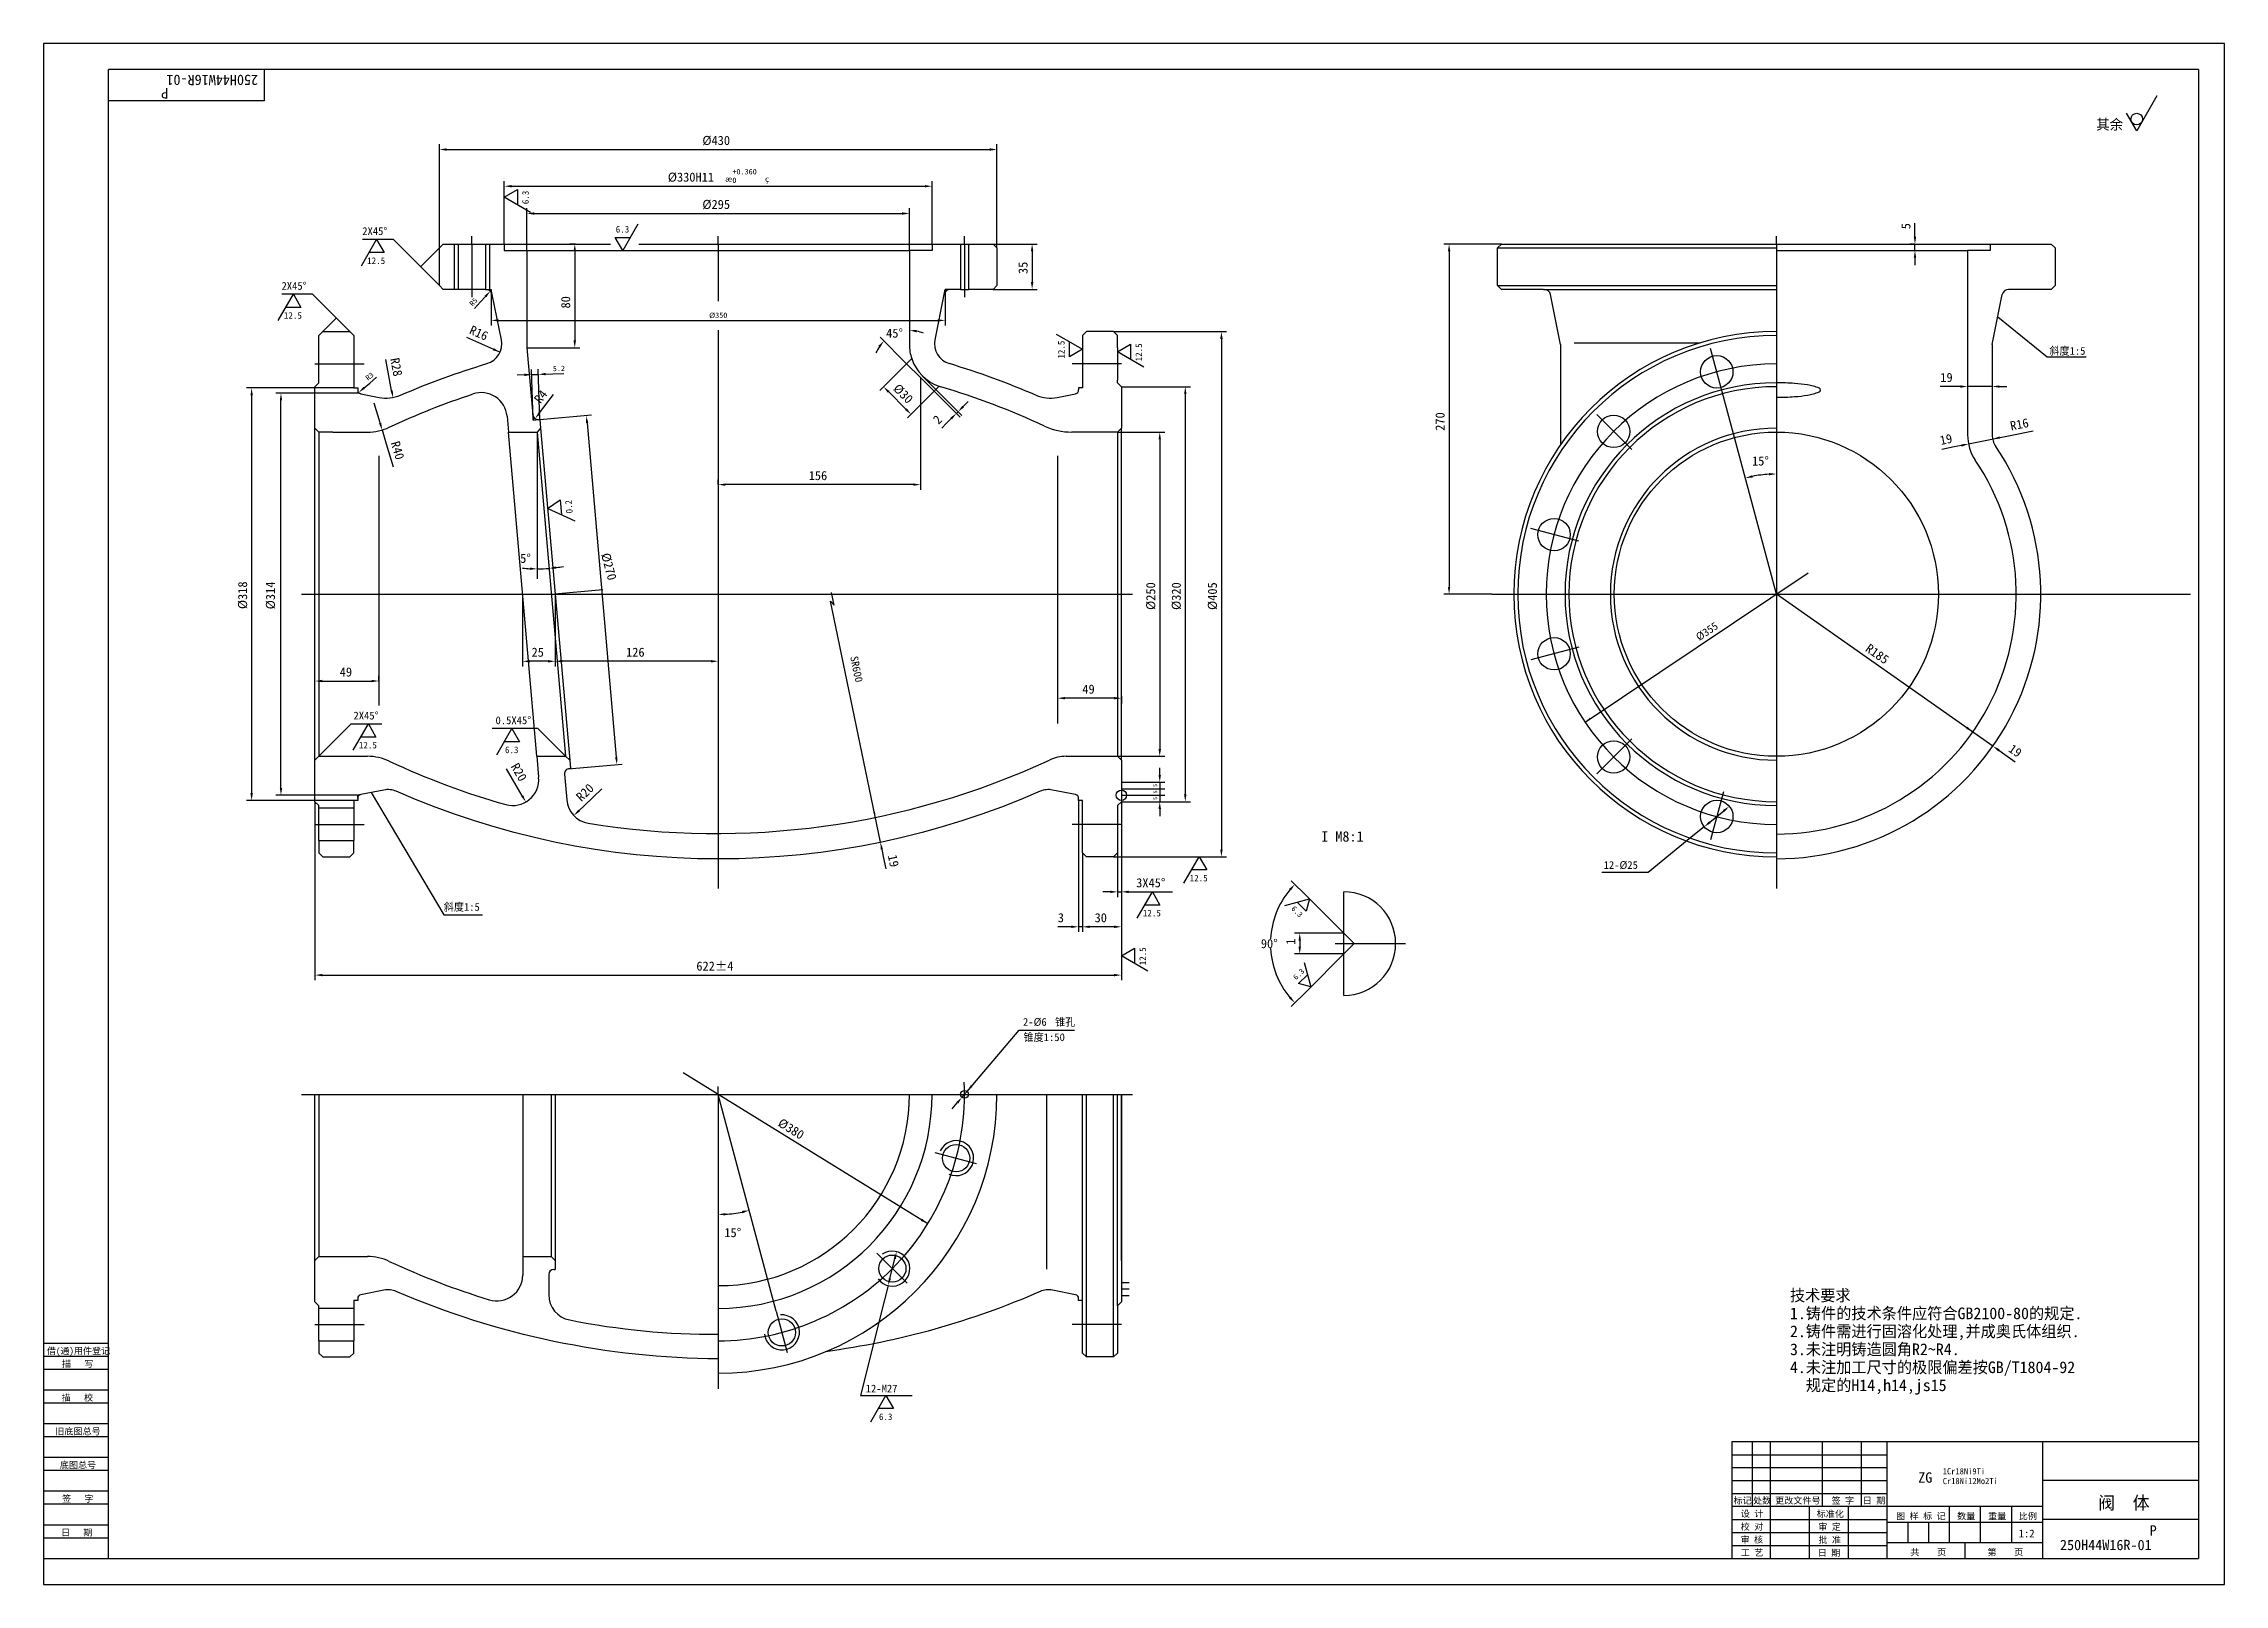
# Model space of a CAD drawing. Header units: metres. Extents: x 0 to 841, y 0 to 594.
import ezdxf

# ---------------------------------------------------------------- set-up
doc = ezdxf.new("R2010")
doc.units = ezdxf.units.M
for name, color, linetype in [('B', 3, 'Continuous'), ('C', 6, 'Continuous'), ('D', 1, 'Continuous'), ('FL', 5, 'Continuous'), ('T', 7, 'Continuous'), ('TL', 4, 'Continuous')]:
    doc.layers.add(name, color=color, linetype=linetype)

# ---------------------------------------------------------------- blocks, each defined once
blk = doc.blocks.new('TUKUN1')
at = {"layer": 'FL'}
for p, q in [((841, 594), (0, 594)), ((0, 594), (0, 0)), ((841, 0), (841, 594)), ((0, 83), (25, 83)), ((0, 75), (25, 75)), ((0, 70), (25, 70)), ((0, 62), (25, 62)), ((0, 57), (25, 57)), ((659, 30), (659, 55)), ((666, 10), (666, 55)), ((686, 30), (686, 55)), ((701, 30), (701, 55)), ((0, 49), (25, 49)), ((0, 44), (25, 44)), ((651, 50), (711, 50)), ((651, 45), (711, 45)), ((0, 36), (25, 36)), ((651, 40), (711, 40)), ((651, 35), (711, 35)), ((0, 31), (25, 31)), ((696, 10), (696, 30)), ((0, 23), (25, 23)), ((0, 18), (25, 18)), ((651, 25), (711, 25)), ((651, 20), (711, 20)), ((651, 15), (711, 15)), ((0, 0), (841, 0))]:
    blk.add_line(p, q, dxfattribs=at)
at = {"layer": 'TL'}
for p, q in [((831, 584), (25, 584)), ((25, 10), (25, 584)), ((85, 584), (85, 572)), ((831, 584), (831, 10)), ((85, 572), (25, 572)), ((0, 93), (25, 93)), ((0, 88), (25, 88)), ((831, 55), (651, 55)), ((651, 55), (651, 10)), ((711, 10), (711, 55)), ((771, 10), (771, 55)), ((831, 40), (771, 40)), ((771, 30), (651, 30)), ((681, 10), (681, 30)), ((735, 16), (735, 30)), ((747, 16), (747, 30)), ((759, 16), (759, 30)), ((711, 24), (771, 24)), ((719, 16), (719, 24)), ((727, 16), (727, 24)), ((831, 25), (771, 25)), ((0, 10), (831, 10)), ((771, 16), (711, 16)), ((741, 10), (741, 16))]:
    blk.add_line(p, q, dxfattribs=at)
at = {"layer": 'T'}
for s, p in [('借(通)用件登记', (1.26, 88.76)), ('描   写', (7.09, 83.76)), ('描   校', (6.98, 70.76)), ('旧底图总号', (4.52, 57.76)), ('底图总号', (6.25, 44.76)), ('签   字', (7.1, 31.76)), ('标记', (651.71, 31.07)), ('处数', (659.22, 31.07)), ('更改文件号', (667.75, 31.07)), ('签 字', (689.53, 31.07)), ('日 期', (701.57, 31.07)), ('设 计', (654.5, 25.99)), ('标准化', (683.77, 25.93)), ('图 样 标 记', (714.4, 25.04)), ('数量', (737.92, 25.04)), ('重量', (749.88, 25.04)), ('比例', (761.7, 25.04)), ('日   期', (6.72, 18.76)), ('校 对', (654.48, 20.99)), ('审 核', (654.41, 15.99)), ('批 准', (684.46, 15.93)), ('审 定', (684.39, 20.93)), ('工 艺', (654.52, 10.99)), ('日 期', (684.18, 10.93)), ('共    页', (719.91, 11.13)), ('第    页', (749.62, 11.13))]:
    blk.add_text(s, height=2.5, dxfattribs=at).set_placement(p)

msp = doc.modelspace()

# ---------------------------------------------------------------- linework, layer by layer
at = {"layer": 'B'}
msp.add_arc((350.89, 477.97), 17, 198.6, 250.96, dxfattribs=at)
at = {"layer": 'C'}
for p, q in [((165.14, 516.74), (165.14, 519.74)), ((165.14, 516.74), (165.14, 499.24)), ((260.14, 516.74), (260.14, 519.74)), ((260.14, 516.74), (260.14, 494.77)), ((355.14, 516.74), (355.14, 519.74)), ((355.14, 516.74), (355.14, 499.24)), ((668.22, 516.74), (668.22, 519.74)), ((668.22, 516.74), (668.22, 381.74)), ((165.14, 499.24), (165.14, 496.24)), ((355.14, 499.24), (355.14, 496.24)), ((260.14, 483.55), (260.14, 381.74)), ((651.66, 443.56), (642.86, 476.4)), ((104.64, 470.49), (123.63, 470.49)), ((415.64, 470.49), (396.65, 470.49)), ((612.45, 437.51), (598.93, 451.04)), ((668.22, 381.74), (651.66, 443.56)), ((592.04, 402.16), (573.56, 407.11)), ((99.48, 381.74), (419.9, 381.74)), ((260.14, 381.74), (260.14, 268.22)), ((558.5, 381.74), (827.98, 381.74)), ((668.22, 381.74), (668.22, 289.24)), ((592.04, 361.33), (573.56, 356.38)), ((612.45, 325.97), (598.93, 312.45)), ((415.64, 309.24), (418.64, 309.24)), ((415.64, 306.74), (418.64, 306.74)), ((415.64, 304.24), (418.64, 304.24)), ((647.81, 305.56), (642.86, 287.08)), ((104.64, 292.99), (123.63, 292.99)), ((415.64, 292.99), (396.65, 292.99)), ((668.22, 289.24), (668.22, 279.74)), ((668.22, 279.74), (668.22, 268.22)), ((498.11, 247.03), (525.25, 247.03)), ((99.48, 188.91), (419.9, 188.91)), ((260.14, 188.91), (260.14, 191.91)), ((260.14, 188.91), (260.14, 96.41)), ((260.14, 188.91), (260.98, 188.68)), ((343.73, 166.51), (359.63, 162.25)), ((321.33, 127.72), (332.97, 116.08)), ((415.64, 116.41), (418.64, 116.41)), ((415.64, 113.91), (418.64, 113.91)), ((415.64, 111.41), (418.64, 111.41)), ((282.54, 105.32), (286.8, 89.42)), ((104.64, 100.16), (123.63, 100.16)), ((260.14, 96.41), (260.14, 86.91)), ((415.64, 100.16), (396.65, 100.16)), ((260.14, 86.91), (260.14, 75.39))]:
    msp.add_line(p, q, dxfattribs=at)
for centre, radius, start, end in [((668.22, 381.74), 88.75, 90, 270), ((260.14, 188.91), 95, 270, 2.84)]:
    msp.add_arc(centre, radius, start, end, dxfattribs=at)
at = {"layer": 'D'}
for p, q in [((814.99, 573.92), (807.19, 560.4)), ((807.19, 560.4), (803.29, 567.16)), ((152.64, 515.24), (152.64, 555.18)), ((367.64, 515.24), (367.64, 555.18)), ((155.44, 553.18), (364.84, 553.18)), ((177.64, 516.74), (177.64, 541.03)), ((180.44, 539.03), (339.84, 539.03)), ((342.64, 516.74), (342.64, 541.03)), ((177.64, 534.78), (182.71, 537.7)), ((187.78, 528.92), (177.64, 534.78)), ((182.71, 537.7), (182.71, 531.85)), ((186.39, 514.24), (186.39, 530.52)), ((333.89, 514.24), (333.89, 530.52)), ((189.19, 528.52), (331.09, 528.52)), ((229.17, 524.38), (223.31, 514.24)), ((721.68, 522.34), (721.68, 524.77)), ((721.68, 519.54), (721.68, 522.34)), ((122.57, 508.37), (128.42, 518.51)), ((134.87, 518.51), (123.02, 518.51)), ((131.35, 513.44), (125.49, 513.44)), ((128.42, 518.51), (131.35, 513.44)), ((152.64, 500.74), (134.87, 518.51)), ((152.64, 515.24), (145.39, 507.99)), ((205.13, 516.74), (202.83, 516.74)), ((204.83, 513.94), (204.83, 479.57)), ((223.31, 514.24), (220.39, 519.31)), ((220.39, 519.31), (226.24, 519.31)), ((366.14, 516.74), (383.21, 516.74)), ((381.21, 513.94), (381.21, 502.04)), ((562.22, 516.74), (540.01, 516.74)), ((542.01, 513.94), (542.01, 384.54)), ((721.68, 516.74), (719.68, 516.74)), ((721.46, 514.24), (723.68, 514.24)), ((721.68, 514.24), (721.68, 516.74)), ((721.68, 511.44), (721.68, 508.64)), ((90.46, 487.25), (96.31, 497.39)), ((103.74, 497.39), (91.89, 497.39)), ((96.31, 497.39), (99.24, 492.32)), ((118.14, 482.99), (103.74, 497.39)), ((170.39, 496.52), (168.5, 494.45)), ((170.39, 499.24), (172.64, 499.24)), ((173.04, 497.23), (172.64, 499.24)), ((172.64, 499.24), (172.64, 485.29)), ((347.24, 497.23), (347.64, 499.24)), ((349.89, 499.24), (347.64, 499.24)), ((347.64, 499.24), (347.64, 485.29)), ((366.14, 499.24), (383.21, 499.24)), ((99.24, 492.32), (93.38, 492.32)), ((107.64, 482.99), (112.89, 488.24)), ((168.5, 494.45), (166.2, 491.92)), ((753.62, 488.73), (772.65, 473.2)), ((175.99, 475.04), (163.17, 480.72)), ((175.44, 487.29), (344.84, 487.29)), ((332.83, 470.61), (322.65, 480.8)), ((390.5, 482.05), (400.64, 476.2)), ((412.64, 482.99), (456.22, 482.99)), ((454.22, 480.19), (454.22, 283.29)), ((133.67, 463.07), (131.94, 472.17)), ((186.39, 476.77), (198.89, 476.77)), ((198.89, 476.77), (206.83, 476.77)), ((395.57, 473.27), (395.57, 479.13)), ((400.64, 476.2), (395.57, 473.27)), ((414.14, 475.15), (419.21, 478.08)), ((424.28, 469.3), (414.14, 475.15)), ((419.21, 478.08), (419.21, 472.22)), ((772.65, 473.2), (787.65, 473.2)), ((123.62, 461.32), (125.74, 463.15)), ((125.74, 463.15), (128.33, 465.39)), ((134.2, 460.32), (133.67, 463.07)), ((185.4, 466.3), (182.6, 466.2)), ((188.83, 448.89), (188.12, 468.4)), ((188.19, 466.4), (190.76, 466.49)), ((191.39, 448.99), (190.69, 468.49)), ((193.56, 466.6), (196.36, 466.7)), ((196.36, 466.7), (200.63, 466.85)), ((332.83, 470.61), (322.51, 460.29)), ((338.14, 465.31), (338.14, 421.98)), ((338.77, 465.95), (344.08, 460.64)), ((119.64, 461.24), (78.22, 461.24)), ((80.22, 458.44), (80.22, 305.04)), ((121.14, 459.24), (89.54, 459.24)), ((91.54, 307.04), (91.54, 456.44)), ((121.14, 460.47), (121.14, 459.24)), ((122.34, 459), (121.14, 459.24)), ((129.76, 447.75), (127.5, 455.34)), ((192.95, 453.84), (196.67, 458.67)), ((332.55, 453.07), (325.9, 459.72)), ((343.44, 460.01), (333.12, 449.68)), ((343.44, 460.01), (353.41, 450.03)), ((344.08, 460.64), (354.05, 450.67)), ((354.61, 454.06), (356.59, 456.04)), ((415.64, 461.74), (442.28, 461.74)), ((440.28, 458.94), (440.28, 304.54)), ((736.37, 461.8), (731.45, 461.8)), ((739.17, 461.8), (736.37, 461.8)), ((751.47, 461.8), (741.97, 461.8)), ((754.27, 461.8), (757.07, 461.8)), ((188.65, 450.88), (188.83, 448.89)), ((188.83, 448.89), (190.82, 449.07)), ((191.24, 451.62), (192.95, 453.84)), ((191.39, 449.08), (211.32, 450.83)), ((209.58, 447.77), (220.85, 318.86)), ((348.04, 447.49), (346.33, 445.78)), ((350.02, 449.47), (348.04, 447.49)), ((352.63, 452.09), (352, 451.45)), ((130.55, 445.07), (132.15, 439.7)), ((132.15, 439.7), (134.78, 430.83)), ((190.3, 444.24), (190.3, 387.63)), ((414.14, 444.24), (432.43, 444.24)), ((430.43, 441.44), (430.43, 322.04)), ((736.84, 438.53), (732.02, 437.54)), ((739.59, 439.09), (736.84, 438.53)), ((742.33, 439.65), (759.06, 443.09)), ((759.06, 443.09), (767.31, 444.78)), ((260.14, 423.98), (260.14, 425.98)), ((260.14, 420.79), (260.14, 418.21)), ((335.34, 423.98), (262.94, 423.98)), ((194.38, 414.81), (199.18, 418.17)), ((205, 409.86), (194.38, 414.81)), ((199.18, 418.17), (199.69, 412.33)), ((594.43, 332.43), (680.52, 389.96)), ((184.73, 381.74), (184.73, 353.88)), ((195.77, 381.74), (215.7, 383.49)), ((197.28, 381.74), (197.28, 353.88)), ((260.14, 381.74), (260.14, 353.88)), ((322.69, 286.13), (303.52, 379.03)), ((303.52, 379.03), (304.85, 377.53)), ((304.85, 377.53), (303.84, 382.43)), ((558.5, 381.74), (540.01, 381.74)), ((751.74, 323.18), (668.22, 381.74)), ((194.48, 355.88), (187.53, 355.88)), ((257.34, 355.88), (200.08, 355.88)), ((104.64, 348.26), (104.64, 350.26)), ((107.44, 348.26), (126.45, 348.26)), ((129.25, 348.26), (129.25, 350.26)), ((412.84, 341.64), (393.83, 341.64)), ((415.64, 342.49), (415.64, 339.64)), ((106.14, 319.24), (118.63, 331.73)), ((118.63, 331.73), (130.48, 331.73)), ((119.38, 321.59), (125.23, 331.73)), ((125.23, 331.73), (128.16, 326.66)), ((190.56, 329.92), (173.01, 329.92)), ((174.73, 319.78), (180.59, 329.92)), ((180.59, 329.92), (183.51, 324.85)), ((201.24, 319.24), (190.56, 329.92)), ((128.16, 326.66), (122.31, 326.66)), ((183.51, 324.85), (177.66, 324.85)), ((754.03, 321.57), (756.32, 319.96)), ((756.32, 319.96), (760.35, 317.14)), ((183.15, 306.46), (178.51, 314.47)), ((202.34, 314.43), (223.09, 316.24)), ((414.14, 319.24), (432.43, 319.24)), ((430.43, 312.04), (430.43, 314.84)), ((121.14, 304.24), (89.54, 304.24)), ((122.34, 304.48), (121.14, 304.24)), ((121.14, 303.01), (121.14, 304.24)), ((126.35, 305.28), (154.3, 258.11)), ((184.56, 304.04), (183.15, 306.46)), ((208.53, 300.27), (215.22, 306.67)), ((418.64, 309.24), (432.43, 309.24)), ((418.64, 306.74), (432.43, 306.74)), ((418.64, 304.24), (432.43, 304.24)), ((430.43, 309.24), (430.43, 301.74)), ((119.64, 302.24), (78.22, 302.24)), ((104.64, 301.74), (104.64, 232.88)), ((206.5, 298.34), (208.53, 300.27)), ((399.14, 302.24), (399.14, 251.51)), ((415.64, 301.74), (442.28, 301.74)), ((415.64, 301.74), (415.64, 264.98)), ((429.53, 301.74), (432.43, 301.74)), ((430.43, 298.94), (430.43, 296.14)), ((642.58, 293.84), (647.93, 298.2)), ((636.07, 288.53), (618.81, 274.47)), ((640.41, 292.07), (636.07, 288.53)), ((323.26, 283.39), (323.83, 280.65)), ((323.83, 280.65), (324.82, 275.82)), ((400.64, 281.99), (400.64, 251.51)), ((400.64, 281.99), (400.64, 251.51)), ((412.64, 280.49), (456.22, 280.49)), ((414.14, 281.99), (414.14, 264.98)), ((439.77, 270.35), (445.62, 280.49)), ((445.62, 280.49), (448.55, 275.42)), ((448.55, 275.42), (442.7, 275.42)), ((487.26, 265.17), (481.14, 271.29)), ((603.81, 274.47), (600.94, 274.47)), ((618.81, 274.47), (603.81, 274.47)), ((411.34, 266.98), (408.54, 266.98)), ((414.14, 266.98), (415.64, 266.98)), ((415.64, 264.98), (415.64, 232.88)), ((418.44, 266.98), (421.24, 266.98)), ((421.24, 266.98), (435.33, 266.98)), ((421.72, 256.84), (427.58, 266.98)), ((430.5, 261.91), (424.65, 261.91)), ((427.58, 266.98), (430.5, 261.91)), ((478.69, 261.78), (488.12, 264.31)), ((486.85, 259.6), (483.41, 263.05)), ((488.12, 264.31), (486.85, 259.6)), ((501.4, 251.03), (487.26, 265.17)), ((154.3, 258.11), (169.3, 258.11)), ((393.54, 253.51), (391.11, 253.51)), ((396.34, 253.51), (393.54, 253.51)), ((400.64, 253.51), (399.14, 253.51)), ((412.84, 253.51), (403.44, 253.51)), ((415.64, 242.33), (420.71, 245.25)), ((420.71, 245.25), (420.71, 239.4)), ((501.4, 251.03), (482.42, 251.03)), ((484.42, 248.23), (484.42, 245.83)), ((425.78, 236.47), (415.64, 242.33)), ((501.4, 243.03), (482.42, 243.03)), ((486.18, 239.76), (488.7, 230.33)), ((501.4, 243.03), (487.26, 228.89)), ((107.44, 234.88), (412.84, 234.88)), ((487.26, 228.89), (481.14, 222.77)), ((483.99, 231.59), (487.44, 235.04)), ((488.7, 230.33), (483.99, 231.59)), ((359.75, 194.31), (376.25, 213.65)), ((376.25, 213.65), (391.25, 213.65)), ((391.25, 213.65), (397.51, 213.65)), ((340.99, 139.04), (246.66, 197.22)), ((356.11, 190.05), (359.75, 194.31)), ((282.54, 105.32), (260.14, 188.91)), ((350.4, 183.35), (352.35, 185.64)), ((354.16, 187.77), (356.11, 190.05)), ((326.35, 117.9), (328.27, 125.56)), ((324.31, 109.75), (315.04, 72.81)), ((325.67, 115.19), (324.31, 109.75)), ((315.04, 72.81), (330.04, 72.81)), ((318.95, 62.67), (324.81, 72.81)), ((327.73, 67.74), (321.88, 67.74)), ((324.81, 72.81), (327.73, 67.74)), ((330.04, 72.81), (334.93, 72.81))]:
    msp.add_line(p, q, dxfattribs=at)
msp.add_circle((807.19, 564.91), 2.25, dxfattribs=at)
for centre, radius, start, end in [((333.89, 469.56), 13.89, 66.86, 78.43), ((333.89, 469.56), 13.89, 146.57, 158.14), ((668.22, 381.74), 46.35, 93.46, 101.54), ((190.3, 444.24), 52.75, 263.92, 266.96), ((190.3, 444.24), 52.75, 270, 275), ((190.3, 444.24), 52.75, 278.04, 281.08), ((505.4, 247.03), 32.31, 139.97, 176.74), ((505.4, 247.03), 32.31, 183.26, 220.03), ((260.14, 188.91), 46.31, 273.47, 281.53)]:
    msp.add_arc(centre, radius, start, end, dxfattribs=at)
for points in [[(155.44, 553.65), (155.44, 552.71), (152.64, 553.18)], [(364.84, 553.65), (364.84, 552.71), (367.64, 553.18)], [(180.44, 539.49), (180.44, 538.56), (177.64, 539.03)], [(339.84, 539.49), (339.84, 538.56), (342.64, 539.03)], [(189.19, 528.98), (189.19, 528.05), (186.39, 528.52)], [(331.09, 528.98), (331.09, 528.05), (333.89, 528.52)], [(204.36, 513.94), (205.3, 513.94), (204.83, 516.74)], [(380.74, 513.94), (381.68, 513.94), (381.21, 516.74)], [(541.55, 513.94), (542.48, 513.94), (542.01, 516.74)], [(721.21, 519.54), (722.14, 519.54), (721.68, 516.74)], [(721.21, 511.44), (722.14, 511.44), (721.68, 514.24)], [(170.73, 496.21), (170.04, 496.83), (172.27, 498.59)], [(380.74, 502.04), (381.68, 502.04), (381.21, 499.24)], [(175.44, 487.76), (175.44, 486.82), (172.64, 487.29)], [(204.36, 479.57), (205.3, 479.57), (204.83, 476.77)], [(321.93, 477.51), (322.66, 476.92), (324.07, 479.38)], [(336.63, 482.7), (336.72, 483.63), (333.89, 483.45)], [(344.84, 487.76), (344.84, 486.82), (347.64, 487.29)], [(453.75, 480.19), (454.68, 480.19), (454.22, 482.99)], [(173.24, 475.75), (173.61, 476.6), (175.99, 475.04)], [(185.38, 466.77), (185.41, 465.83), (188.19, 466.4)], [(193.54, 467.06), (193.58, 466.13), (190.76, 466.49)], [(79.76, 458.44), (80.69, 458.44), (80.22, 461.24)], [(91.08, 456.44), (92.01, 456.44), (91.54, 459.24)], [(123.93, 460.97), (123.32, 461.67), (121.5, 459.49)], [(133.74, 460.24), (134.66, 460.41), (134.72, 457.57)], [(326.23, 460.05), (325.57, 459.39), (323.92, 461.7)], [(354.28, 454.39), (354.94, 453.73), (352.63, 452.09)], [(439.82, 458.94), (440.75, 458.94), (440.28, 461.74)], [(739.17, 462.26), (739.17, 461.33), (741.97, 461.8)], [(754.27, 462.26), (754.27, 461.33), (751.47, 461.8)], [(129.31, 447.62), (130.2, 447.89), (130.55, 445.07)], [(191.61, 451.33), (190.88, 451.9), (189.54, 449.4)], [(210.04, 447.81), (209.11, 447.72), (209.33, 450.55)], [(332.88, 453.4), (332.22, 452.74), (334.53, 451.09)], [(349.69, 449.8), (350.35, 449.14), (352, 451.45)], [(429.96, 441.44), (430.9, 441.44), (430.43, 444.24)], [(739.49, 439.55), (739.68, 438.63), (742.33, 439.65)], [(754.47, 441.67), (754.29, 442.58), (751.64, 441.56)], [(262.94, 424.45), (262.94, 423.52), (260.14, 423.98)], [(335.34, 424.45), (335.34, 423.52), (338.14, 423.98)], [(659.06, 426.7), (658.85, 427.61), (656.23, 426.51)], [(665.41, 428.47), (665.44, 427.54), (668.22, 428.09)], [(187.52, 392.04), (187.49, 391.1), (190.3, 391.49)], [(197.74, 391.55), (197.63, 392.48), (194.9, 391.7)], [(541.55, 384.54), (542.48, 384.54), (542.01, 381.74)], [(187.53, 356.35), (187.53, 355.41), (184.73, 355.88)], [(194.48, 356.35), (194.48, 355.41), (197.28, 355.88)], [(200.08, 356.35), (200.08, 355.41), (197.28, 355.88)], [(257.34, 356.35), (257.34, 355.41), (260.14, 355.88)], [(107.44, 348.73), (107.44, 347.79), (104.64, 348.26)], [(126.45, 348.73), (126.45, 347.79), (129.25, 348.26)], [(393.83, 342.11), (393.83, 341.17), (391.03, 341.64)], [(412.84, 342.11), (412.84, 341.17), (415.64, 341.64)], [(596.27, 334.13), (594.43, 332.43), (596.7, 333.48)], [(741.4, 329.86), (741.93, 330.62), (743.96, 328.63)], [(429.96, 322.04), (430.9, 322.04), (430.43, 319.24)], [(754.3, 321.95), (753.76, 321.19), (751.74, 323.18)], [(221.32, 318.9), (220.39, 318.82), (221.1, 316.07)], [(429.96, 312.04), (430.9, 312.04), (430.43, 309.24)], [(79.76, 305.04), (80.69, 305.04), (80.22, 302.24)], [(91.08, 307.04), (92.01, 307.04), (91.54, 304.24)], [(184.15, 303.8), (184.96, 304.27), (185.96, 301.62)], [(439.82, 304.54), (440.75, 304.54), (440.28, 301.74)], [(206.83, 298), (206.18, 298.67), (204.48, 296.4)], [(319.89, 297.77), (320.77, 295.43), (320.66, 297.93)], [(429.96, 298.94), (430.9, 298.94), (430.43, 301.74)], [(648.22, 297.83), (647.63, 298.56), (650.1, 299.96)], [(323.72, 283.48), (322.8, 283.29), (322.69, 286.13)], [(642.87, 293.47), (642.28, 294.2), (640.41, 292.07)], [(453.75, 283.29), (454.68, 283.29), (454.22, 280.49)], [(480.31, 268.13), (481, 267.5), (482.55, 269.88)], [(411.34, 267.45), (411.34, 266.52), (414.14, 266.98)], [(418.44, 267.45), (418.44, 266.52), (415.64, 266.98)], [(396.34, 253.98), (396.34, 253.04), (399.14, 253.51)], [(403.44, 253.98), (403.44, 253.04), (400.64, 253.51)], [(412.84, 253.98), (412.84, 253.04), (415.64, 253.51)], [(483.95, 248.23), (484.88, 248.23), (484.42, 251.03)], [(483.95, 245.83), (484.88, 245.83), (484.42, 243.03)], [(107.44, 235.35), (107.44, 234.42), (104.64, 234.88)], [(412.84, 235.35), (412.84, 234.42), (415.64, 234.88)], [(481, 226.56), (480.31, 225.93), (482.55, 224.18)], [(352.7, 185.33), (351.99, 185.94), (354.16, 187.77)], [(358.28, 191.88), (357.57, 192.48), (356.11, 190.05)], [(262.95, 142.22), (262.92, 143.15), (260.14, 142.6)], [(269.29, 143.99), (269.5, 143.08), (272.12, 144.18)], [(338.3, 140.16), (340.99, 139.04), (338.78, 140.94)], [(328.73, 125.45), (327.82, 125.68), (328.96, 128.28)], [(326.8, 117.79), (325.9, 118.02), (325.67, 115.19)]]:
    msp.add_solid(points, dxfattribs=at)
at = {"layer": 'FL'}
for p, q in [((158.39, 516.74), (158.39, 499.24)), ((171.89, 516.74), (171.89, 498.88))]:
    msp.add_line(p, q, dxfattribs=at)
msp.add_circle((415.64, 304.24), 2, dxfattribs=at)
for centre, radius, start, end in [((501.4, 247.03), 20, 270, 90), ((351.9, 164.32), 6.75, 245.74, 155.11), ((327.31, 121.73), 6.75, 215.74, 125.11), ((284.73, 97.15), 6.75, 185.74, 95.11)]:
    msp.add_arc(centre, radius, start, end, dxfattribs=at)
at = {"layer": 'TL'}
for p, q in [((159.89, 516.74), (159.89, 499.24)), ((159.89, 516.74), (170.39, 516.74)), ((170.39, 516.74), (170.39, 499.24)), ((177.64, 516.74), (218.59, 516.74)), ((186.39, 514.24), (333.89, 514.24)), ((229.53, 516.74), (342.64, 516.74)), ((333.89, 514.24), (333.89, 477.97)), ((342.64, 514.24), (333.89, 514.24)), ((342.64, 516.74), (353.64, 516.74)), ((342.64, 516.74), (342.64, 514.24)), ((353.64, 516.74), (356.64, 516.74)), ((353.64, 516.74), (353.64, 499.24)), ((356.64, 516.74), (366.14, 516.74)), ((356.64, 516.74), (356.64, 499.24)), ((366.14, 516.74), (367.64, 515.24)), ((367.64, 515.24), (367.64, 500.74)), ((560.72, 515.24), (668.22, 515.24)), ((567.97, 516.74), (668.22, 516.74)), ((668.22, 516.74), (750.72, 516.74)), ((668.22, 514.24), (741.97, 514.24)), ((750.72, 514.24), (741.97, 514.24)), ((741.97, 514.24), (741.97, 443.17)), ((750.72, 516.74), (774.22, 516.74)), ((750.72, 516.74), (750.72, 514.24)), ((774.22, 516.74), (775.72, 515.24)), ((775.72, 515.24), (775.72, 500.74)), ((170.39, 499.24), (170.59, 499.24)), ((343.76, 479.85), (347.24, 497.23)), ((353.64, 499.24), (349.69, 499.24)), ((353.64, 499.24), (356.64, 499.24)), ((366.14, 499.24), (356.64, 499.24)), ((367.64, 500.74), (366.14, 499.24)), ((560.72, 500.74), (668.22, 500.74)), ((578.47, 499.24), (578.67, 499.24)), ((578.67, 499.24), (668.22, 499.24)), ((584.97, 477.99), (581.12, 497.23)), ((751.47, 477.99), (755.32, 497.23)), ((774.22, 499.24), (757.77, 499.24)), ((775.72, 500.74), (774.22, 499.24)), ((402.14, 482.99), (400.64, 481.49)), ((400.64, 481.49), (400.64, 476.74)), ((412.64, 482.99), (402.14, 482.99)), ((414.14, 481.49), (412.64, 482.99)), ((414.14, 476.74), (414.14, 481.49)), ((186.39, 476.77), (188.65, 450.88)), ((332.83, 470.61), (334.78, 472.55)), ((400.64, 476.74), (400.64, 464.24)), ((414.14, 476.74), (414.14, 464.24)), ((584.97, 477.99), (584.97, 439.37)), ((590.25, 478.64), (638.86, 478.64)), ((751.47, 477.99), (751.47, 443.17)), ((338.14, 465.31), (332.83, 470.61)), ((338.14, 465.31), (343.44, 460.01)), ((400.64, 464.24), (400.64, 461.24)), ((414.14, 463.24), (414.14, 464.24)), ((415.64, 461.74), (414.14, 463.24)), ((343.44, 460.01), (345.34, 461.9)), ((390.92, 457.6), (397.93, 459)), ((400.64, 461.24), (399.14, 461.24)), ((399.14, 461.24), (399.14, 460.47)), ((415.64, 461.74), (415.64, 445.74)), ((104.64, 317.74), (104.64, 445.74)), ((178.73, 450.34), (179.26, 444.24)), ((191.68, 445.74), (190.31, 444.24)), ((190.82, 449.07), (191.39, 449.12)), ((191.38, 449.12), (191.68, 445.74)), ((191.68, 445.74), (202.88, 317.75)), ((414.14, 444.24), (415.64, 445.74)), ((415.64, 317.74), (415.64, 445.74)), ((106.14, 444.24), (106.14, 319.24)), ((111.5, 444.24), (124.86, 444.24)), ((190.2, 319.24), (179.26, 444.24)), ((179.26, 444.24), (190.31, 444.24)), ((190.3, 444.24), (201.24, 319.24)), ((414.14, 444.24), (396.52, 444.24)), ((414.14, 444.24), (414.14, 319.24)), ((129.25, 435.09), (129.25, 338.89)), ((391.03, 435.09), (391.03, 331.91)), ((111.5, 319.24), (124.86, 319.24)), ((190.2, 319.24), (190.91, 311.14)), ((190.2, 319.24), (201.25, 319.24)), ((200.88, 312.32), (201.75, 302.44)), ((202.88, 317.75), (201.25, 319.24)), ((202.87, 314.5), (203.16, 314.5)), ((202.88, 317.75), (203.16, 314.5)), ((106.14, 286.74), (106.14, 299.24)), ((119.64, 299.24), (119.64, 286.74)), ((106.14, 286.74), (119.64, 286.74)), ((106.14, 286.74), (106.14, 281.99)), ((119.64, 281.99), (119.64, 286.74)), ((107.64, 280.49), (106.14, 281.99)), ((107.64, 280.49), (118.14, 280.49)), ((118.14, 280.49), (119.64, 281.99)), ((501.4, 251.03), (501.4, 267.03)), ((501.4, 251.03), (505.4, 247.03)), ((501.4, 243.03), (501.4, 251.03)), ((501.4, 243.03), (505.4, 247.03)), ((501.4, 227.03), (501.4, 243.03)), ((104.64, 124.91), (104.64, 188.91)), ((106.14, 188.91), (106.14, 126.41)), ((184.78, 188.91), (184.78, 126.41)), ((195.78, 188.91), (195.78, 126.41)), ((197.28, 188.91), (197.28, 124.91)), ((386.82, 188.91), (386.82, 121.51)), ((400.64, 109.41), (400.64, 188.91)), ((402.14, 87.66), (402.14, 188.91)), ((412.64, 87.66), (412.64, 188.91)), ((414.14, 107.41), (414.14, 188.91)), ((415.64, 124.91), (415.64, 188.91)), ((111.5, 126.41), (124.86, 126.41)), ((184.78, 126.41), (184.78, 119.26)), ((184.78, 126.41), (195.78, 126.41)), ((197.28, 124.91), (195.78, 126.41)), ((194.78, 119.41), (194.78, 111.74)), ((196.78, 121.41), (197.28, 121.41)), ((197.28, 124.91), (197.28, 121.41)), ((106.14, 93.91), (106.14, 106.41)), ((119.64, 106.41), (119.64, 93.91)), ((106.14, 93.91), (106.14, 89.16)), ((106.14, 93.91), (119.64, 93.91)), ((119.64, 89.16), (119.64, 93.91)), ((107.64, 87.66), (106.14, 89.16)), ((107.64, 87.66), (118.14, 87.66)), ((118.14, 87.66), (119.64, 89.16))]:
    msp.add_line(p, q, dxfattribs=at)
for points in [[(159.89, 499.24), (154.14, 499.24), (152.64, 500.74), (152.64, 515.24), (154.14, 516.74), (159.89, 516.74)], [(567.97, 499.24), (562.22, 499.24), (560.72, 500.74), (560.72, 515.24), (562.22, 516.74), (567.97, 516.74)], [(170.39, 499.24), (159.89, 499.24)], [(578.47, 499.24), (567.97, 499.24)]]:
    msp.add_lwpolyline(points, dxfattribs=at)
for points in [[(170.39, 516.74), (177.64, 516.74), (177.64, 514.24), (186.39, 514.24), (186.39, 476.77, -0.32)], [(111.5, 444.24), (106.14, 444.24), (104.64, 445.74), (104.64, 461.74), (106.14, 463.24), (106.14, 464.24), (106.14, 476.74), (106.14, 481.49), (107.64, 482.99), (118.14, 482.99), (119.64, 481.49), (119.64, 476.74), (119.64, 464.24), (119.64, 461.24), (121.14, 461.24), (121.14, 460.47, 0.36), (122.34, 459), (129.36, 457.6, 0.15), (137.64, 458.47, -0.03), (170.98, 470.62, 0.39), (176.52, 479.85), (173.04, 497.23, 0.36), (170.59, 499.24)], [(668.22, 457.66, 0.02), (675.25, 457.9, 0.02), (680.24, 458.48, 0.05), (684.72, 459.72, 0.31), (685.22, 460.45, 0.31), (684.72, 461.18, 0.05), (680.24, 462.42, 0.02), (675.25, 463, 0.02), (668.22, 463.24, 0.02)], [(133.32, 446.12, -0.03), (165.61, 458.96, -0.02)], [(394.3, 319.24), (414.14, 319.24), (415.64, 317.74), (415.64, 301.74), (414.14, 300.24), (414.14, 281.99), (412.64, 280.49), (402.14, 280.49), (400.64, 281.99), (400.64, 302.24), (399.14, 302.24), (399.14, 303.01, 0.36), (397.93, 304.48), (389.08, 306.25, 0.15), (384.3, 305.74, -0.21), (135.98, 305.74, 0.15), (131.2, 306.25), (122.34, 304.48, 0.36), (121.14, 303.01), (121.14, 302.24), (119.64, 302.24), (119.64, 299.24), (106.14, 299.24), (106.14, 300.24), (104.64, 301.74), (104.64, 317.74), (106.14, 319.24), (124.86, 319.24, -0.11)], [(133.32, 317.37, 0.04), (178.21, 300.64, 0.02)], [(210.04, 293.46, 0.15), (387.91, 317.81, 0.46)], [(415.64, 188.91), (415.64, 108.91), (414.14, 107.41), (414.14, 89.16), (412.64, 87.66), (402.14, 87.66), (400.64, 89.16), (400.64, 109.41), (399.14, 109.41), (399.14, 110.18, 0.36), (397.93, 111.65), (389.08, 113.42, 0.15), (384.3, 112.9, -0.07), (301.5, 89.69, 0.15)], [(260.14, 86.91, -0.1), (135.98, 112.9, 0.15), (131.2, 113.42), (122.34, 111.65, 0.36), (121.14, 110.18), (121.14, 109.41), (119.64, 109.41), (119.64, 106.41), (106.14, 106.41), (106.14, 107.41), (104.64, 108.91), (104.64, 124.91), (106.14, 126.41), (124.86, 126.41, -0.11)], [(202.87, 101.93, 0.05), (260.14, 96.41, 0.46)]]:
    msp.add_lwpolyline(points, format="xyb", dxfattribs=at)
for centre, radius in [((645.25, 467.47), 6.25), ((605.47, 444.5), 6.25), ((668.22, 381.74), 62.5), ((582.5, 404.71), 6.25), ((582.5, 358.77), 6.25), ((605.47, 318.99), 6.25), ((645.25, 296.02), 6.25), ((355.14, 188.91), 1.5), ((351.9, 164.32), 5.25), ((327.31, 121.73), 5.25), ((284.73, 97.15), 5.25)]:
    msp.add_circle(centre, radius, dxfattribs=at)
for centre, radius, start, end in [((349.69, 496.74), 2.5, 90, 168.69), ((578.67, 496.74), 2.5, 11.31, 90), ((757.77, 496.74), 2.5, 90, 168.69), ((351.6, 478.28), 8, 168.69, 253.26), ((668.22, 381.74), 101.25, 90, 270), ((668.22, 381.74), 99.75, 90, 270), ((350.89, 477.97), 17, 180, 198.6), ((260.14, 174.24), 309.5, 66.69, 73.26), ((668.22, 381.74), 81.5, 90, 270), ((168.77, 449.47), 10, 5, 108.37), ((350.89, 477.97), 17, 250.96, 253.36), ((260.14, 174.24), 300, 65.19, 73.36), ((388.17, 471.33), 14, 246.69, 281.31), ((397.64, 460.47), 1.5, 281.31, 0), ((668.22, 381.74), 80, 90, 270), ((124.86, 464.24), 20, 270, 295.01), ((190.65, 451.06), 2, 185, 275), ((396.52, 469.24), 25, 245.19, 270), ((668.22, 381.74), 64, 90, 270), ((668.22, 381.74), 102, 270, 33.95), ((759.47, 443.17), 17.5, 180, 213.95), ((759.47, 443.17), 8, 180, 213.95), ((668.22, 381.74), 92.5, 270, 33.95), ((124.86, 299.24), 20, 64.99, 90), ((202.87, 312.5), 2, 90, 185), ((394.3, 304.24), 15, 90, 115.21), ((180.94, 310.26), 10, 254.15, 5), ((211.71, 303.31), 10, 185, 260.39), ((260.14, 188.91), 73.75, 270, 0), ((260.14, 188.91), 82.5, 270, 0), ((260.14, 188.91), 107.5, 270, 0), ((124.86, 106.41), 20, 64.99, 90), ((260.14, 396.41), 300, 244.99, 252.88), ((174.78, 119.26), 10, 252.88, 0), ((196.78, 119.41), 2, 90, 180), ((204.78, 111.74), 10, 180, 258.99)]:
    msp.add_arc(centre, radius, start, end, dxfattribs=at)

# ---------------------------------------------------------------- block references
at = {"layer": 'D'}
msp.add_blockref('TUKUN1', (0, 0), dxfattribs=at)

# ---------------------------------------------------------------- texts
for s, height, rotation, p in [('250H44W16R-01', 4, 180, (82.73, 581.96)), ('P', 4, 180, (48.04, 576.84)), ('6.3', 2.55, 90, (187.1, 532.1)), ('5', 3.5, 90, (719.93, 522.43)), ('35', 3.5, 90, (379.46, 505.16)), ('80', 3.5, 90, (203.06, 491.89)), ('R5', 2, 47.7, (165.46, 492.59)), ('R16', 3.5, 336.1, (163.87, 482.32)), ('R28', 3.5, 280.78, (133.66, 472.5)), ('12.5', 2.55, 90, (393.72, 472.56)), ('12.5', 2.55, 90, (423.6, 471.51)), ('R3', 2, 40.82, (125.16, 463.97)), ('5.2', 2, 2.07, (196.41, 467.7)), ('%%C30', 3.5, 315, (327.34, 460.76)), ('R4', 3.5, 52.43, (191.62, 454.98)), ('2', 3.5, 45, (345.09, 447.01)), ('270', 3.5, 90, (540.26, 444.74)), ('R16', 3.5, 11.59, (758.8, 444.82)), ('R40', 3.5, 286.54, (133.85, 440.11)), ('19', 3.5, 11.59, (731.67, 439.25)), ('0.2', 2.55, 95, (204.05, 412.97)), ('%%C270', 3.5, 285, (214.96, 397.12)), ('%%C318', 3.5, 90, (78.47, 375.99)), ('%%C314', 3.5, 90, (89.2, 375.91)), ('%%C250', 3.5, 90, (428.68, 375.66)), ('%%C320', 3.5, 90, (438.53, 375.66)), ('%%C405', 3.5, 90, (452.47, 375.66)), ('%%C355', 3, 33.75, (638.46, 363.65)), ('R185', 3.5, 324.96, (702.25, 360.02)), ('SR600', 3, 281.66, (311.04, 357.54)), ('19', 3.5, 324.96, (757.4, 321.34)), ('R20', 3.5, 300.13, (180.02, 315.34)), ('R20', 3.5, 43.73, (207.38, 301.6)), ('5', 1.5, 90, (429.44, 307.44)), ('5', 1.5, 90, (429.44, 304.94)), ('5', 1.5, 90, (429.44, 302.44)), ('19', 3.5, 281.66, (325.56, 280.91)), ('6.3', 2.12, 315, (480.97, 260.31)), ('12.5', 2.55, 90, (425.1, 238.68)), ('1', 3.5, 90, (482.67, 246.61)), ('6.3', 2.12, 45, (483.05, 232.83)), ('%%C380', 3.5, 328.33, (282.83, 176.97))]:
    msp.add_text(s, height=height, rotation=rotation, dxfattribs=at).set_placement(p)
for s, height, p in [('其余', 4, (791.53, 560.83)), ('%%C430', 3.5, (254.05, 554.93)), ('%%C330H11', 3.5, (240.72, 540.78)), ('%%230', 2.1, (262.8, 540.78)), ('+0.360', 2.1, (265.6, 543.58)), ('0', 2.1, (265.6, 540.29)), ('%%231', 2.1, (278.2, 540.78)), ('%%C295', 3.5, (254.05, 530.27)), ('2X45%%d', 3, (122.87, 520.22)), ('6.3', 2.55, (220.64, 521.16)), ('12.5', 2.55, (124.78, 509.05)), ('2X45%%d', 3, (91.74, 499.1)), ('12.5', 2.55, (92.67, 487.93)), ('%%C350', 2, (256.66, 488.29)), ('45%%D', 3.5, (324.91, 480.64)), ('斜度1:5', 3, (773.5, 474.03)), ('19', 3.5, (731.45, 463.55)), ('156', 3.5, (295.05, 425.73)), ('15%%D', 3.5, (658.84, 431.35)), ('5%%D', 3.5, (183.77, 393.8)), ('49', 3.5, (114.19, 350.01)), ('25', 3.5, (188.17, 357.63)), ('126', 3.5, (224.62, 357.63)), ('49', 3.5, (400.58, 343.39)), ('2X45%%d', 3, (119.49, 333.44)), ('0.5X45%%d', 3, (174.27, 331.63)), ('12.5', 2.55, (121.59, 322.27)), ('6.3', 2.55, (177.92, 320.46)), ('I M8:1', 4, (492.71, 286.35)), ('12-%%C25', 3, (601.6, 275.83)), ('3X45%%D', 3.5, (421.33, 268.73)), ('12.5', 2.55, (441.98, 271.03)), ('斜度1:5', 3, (154.3, 259.68)), ('3', 3.5, (391.11, 255.26)), ('30', 3.5, (405.3, 255.26)), ('12.5', 2.55, (423.93, 257.52)), ('90%%d', 3.5, (469.42, 245.28)), ('622%%P4', 3.5, (251.72, 236.63)), ('锥孔', 3, (390.06, 215.29)), ('2-%%C6', 3, (377.69, 215.34)), ('锥度1:50', 3, (377.88, 209.45)), ('15%%D', 3.5, (262.52, 133.86)), ('技术要求', 4.5, (673.47, 109.17)), ('1.铸件的技术条件应符合GB2100-80的规定.', 4.5, (673.47, 102.24)), ('3.未注明铸造圆角R2%%126R4.', 4.5, (673.47, 88.38)), ('2.铸件需进行固溶化处理,并成奥氏体组织.', 4.5, (673.47, 95.31)), ('4.未注加工尺寸的极限偏差按GB/T1804-92', 4.5, (673.47, 81.45)), ('12-M27', 3, (317.04, 73.99)), ('  规定的H14,h14,js15', 4.5, (673.47, 74.52)), ('6.3', 2.55, (322.14, 63.35)), ('ZG', 4, (722.92, 39.2)), ('1Cr18Ni9Ti', 2.4, (732.39, 42.4)), ('Cr18Ni12Mo2Ti', 2.4, (732.39, 38.64)), ('阀  体', 5, (792.34, 28.94)), ('1:2', 3, (761.69, 18.12)), ('250H44W16R-01', 4, (777.59, 13.19)), ('P', 4, (812.19, 18.8))]:
    msp.add_text(s, height=height, dxfattribs=at).set_placement(p)

doc.saveas('drawing.dxf')
